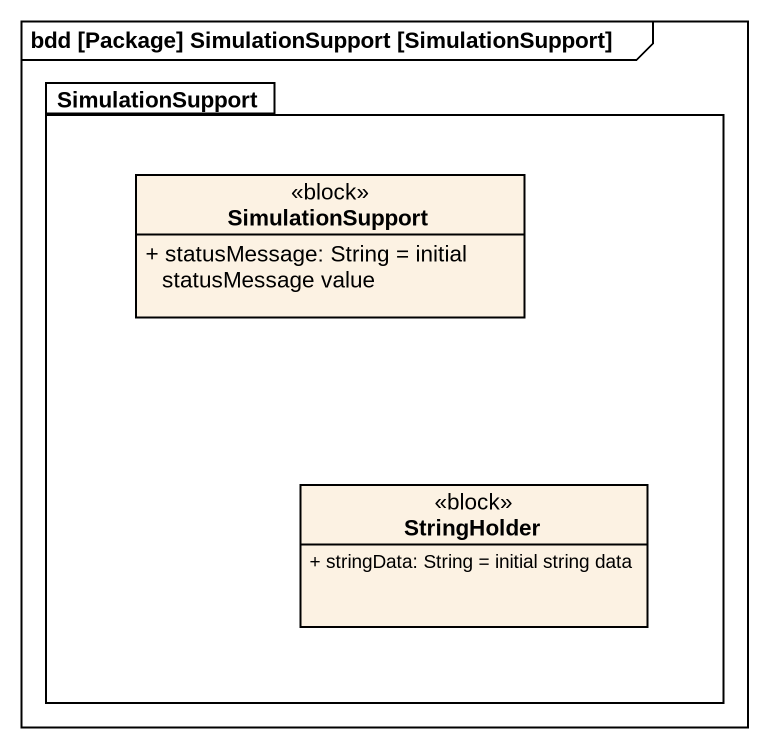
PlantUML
@startuml
mainframe bdd [Package] SimulationSupport [SimulationSupport]
hide circle
hide empty members
skinparam classAttributeIconSize 0
package SimulationSupport {
  class "SimulationSupport" as SimulationSupport_2 <<block>> {
    + statusMessage: String = initial statusMessage value
  }
  class StringHolder <<block>> {
    + stringData: String = initial string data
  }
}
@enduml
